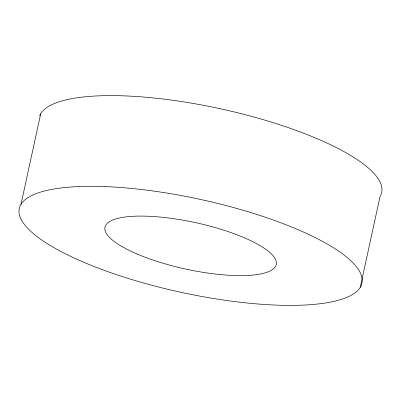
<?xml version="1.0" encoding="UTF-8"?>
<svg xmlns="http://www.w3.org/2000/svg" width="401" height="401" viewBox="0 0 401 401"><rect width="100%" height="100%" fill="white"/><g stroke="black" fill="none" stroke-linecap="round" stroke-linejoin="round"><path stroke-width="0.6" d="M20.972 204.38L40.747 113.673M360.253 287.327A175.332 47.443 12.3 0 0 128.21 188.129A175.332 47.443 12.3 0 0 83.373 262.104A175.332 47.443 12.3 0 0 360.253 287.327L380.028 196.62A175.332 47.443 12.3 0 0 231.853 111.373A175.332 47.443 12.3 0 0 39.629 115.954M136.992 253.978A87.669 23.724 12.3 0 0 275.432 266.59A87.669 23.724 12.3 0 0 159.413 216.991A87.669 23.724 12.3 0 0 136.992 253.978"/></g></svg>
